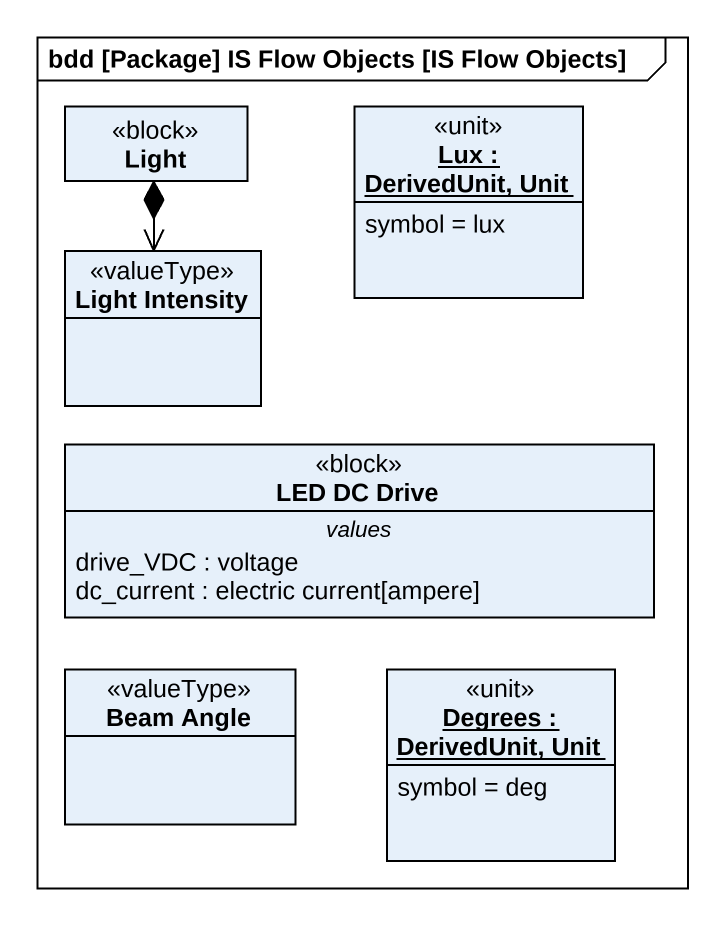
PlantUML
@startuml
mainframe bdd [Package] IS Flow Objects [IS Flow Objects]
hide circle
hide empty members
class Light <<block>>
object "Lux : DerivedUnit, Unit" as Lux <<unit>> {
  symbol = lux
}
class "Light Intensity" as Light_Intensity <<valueType>>
class "LED DC Drive" as LED_DC_Drive <<block>> {
  -- values --
  drive_VDC : voltage
  dc_current : electric current[ampere]
}
class "Beam Angle" as Beam_Angle <<valueType>>
object "Degrees : DerivedUnit, Unit" as Degrees <<unit>> {
  symbol = deg
}
Light *--> Light_Intensity
@enduml
